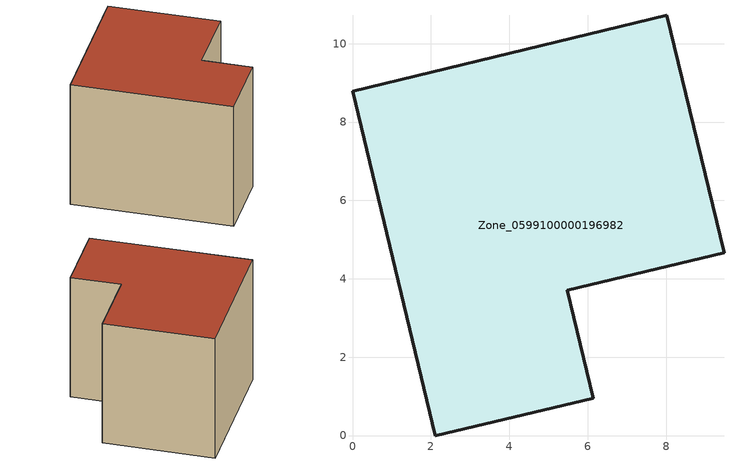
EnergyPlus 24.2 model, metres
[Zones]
Zone_0599100000196982
 floor ground (C_G): 5.48,3.71 6.14,0.96 2.11,0 0,8.78 8.02,10.72 9.48,4.66 z0
 wall outside (C_F): 0,8.78 2.11,0 6.14,0.96 5.48,3.71 9.48,4.66 8.02,10.72 0,8.78 z0:7.52
 roof outside (C_R): 9.48,4.66 8.02,10.72 0,8.78 2.11,0 6.14,0.96 5.48,3.71 z7.52
[BUILDING]
Pand.0599100000196982: North Axis=0; Terrain=City; Loads Convergence Tolerance Value=0.04; Temperature Convergence Tolerance Value=0.4; Solar Distribution=FullExterior; Maximum Number of Warmup Days=25; Minimum Number of Warmup Days=1
[Site:Location]
Rotterdam.The.Hague.AP_ZH_NLD Design_Conditions: Latitude=51.96; Longitude=4.45; Time Zone=1; Elevation=-4.5
[SITE:GROUNDTEMPERATURE:BUILDINGSURFACE]
18, 18, 18, 18, 18, 18, 18, 18, 18, 18, 18, 18
[MATERIAL] Thermal Absorptance=0.9; Solar Absorptance=0.7; Visible Absorptance=0.7
Name | Roughness | Thickness | Conductivity | Density | Specific Heat
G.TC.1965-1974 | MediumSmooth | 0.15 | 0.882353 | 540 | 1210
F.TC.1965-1974 | Rough | 0.3 | 0.697674 | 1920 | 840
R.TC.1965-1974 | MediumRough | 0.2 | 0.232558 | 1500 | 1000
[CONSTRUCTION]
C_G: G.TC.1965-1974
C_F: F.TC.1965-1974
C_R: R.TC.1965-1974
[ZONE]
Zone_0599100000196982: Type=1; Multiplier=1; Ceiling Height=Autocalculate; Volume=Autocalculate; Floor Area=autocalculate; Part of Total Floor Area=Yes
[ZONEINFILTRATION:DESIGNFLOWRATE]
Infil_Zone_0599100000196982: Zone or ZoneList or Space or SpaceList=Zone_0599100000196982; Schedule=AlwaysOn; Design Flow Rate Calculation Method=Flow/Area; Flow Rate per Floor Area=0.003; Constant Term Coefficient=1; Temperature Term Coefficient=0; Velocity Term Coefficient=0; Velocity Squared Term Coefficient=0
[HVACTEMPLATE:ZONE:IDEALLOADSAIRSYSTEM]
Zone_0599100000196982: Maximum Heating Supply Air Temperature=50; Minimum Cooling Supply Air Temperature=13; Maximum Heating Supply Air Humidity Ratio=0.0156; Minimum Cooling Supply Air Humidity Ratio=0.0077; Heating Limit=NoLimit; Cooling Limit=NoLimit; Dehumidification Control Type=ConstantSensibleHeatRatio; Cooling Sensible Heat Ratio=0.7; Dehumidification Setpoint=60; Humidification Control Type=None; Humidification Setpoint=30; Outdoor Air Method=None; Outdoor Air Flow Rate per Person=0.00944; Outdoor Air Flow Rate per Zone Floor Area=0; Outdoor Air Flow Rate per Zone=0; Demand Controlled Ventilation Type=None; Outdoor Air Economizer Type=NoEconomizer; Heat Recovery Type=None; Sensible Heat Recovery Effectiveness=0.7; Latent Heat Recovery Effectiveness=0.65
[ZONECONTROL:THERMOSTAT]
ThermostatControl_Zone_0599100000196982: Zone or ZoneList=Zone_0599100000196982; Control Type Schedule=DualSetpointControlType; Control 1=Thermostat_Zone_0599100000196982; Temperature Difference Between Cutout And Setpoint=0
[THERMOSTATSETPOINT:DUALSETPOINT]
Thermostat_Zone_0599100000196982: Heating Setpoint Temperature Schedule=HeatingSetpoint_Zone_0599100000196982; Cooling Setpoint Temperature Schedule=CoolingSetpoint_Zone_0599100000196982
[SCHEDULE:COMPACT]
HeatingSetpoint_Zone_0599100000196982: Through: 12/31, For: AllDays, Until: 24:00, 21
CoolingSetpoint_Zone_0599100000196982: Through: 12/31, For: AllDays, Until: 24:00, 24
DualSetpointControlType: Through: 12/31, For: AllDays, Until: 24:00, 4
AlwaysOn: Through: 12/31, For: AllDays, Until: 24:00, 1
